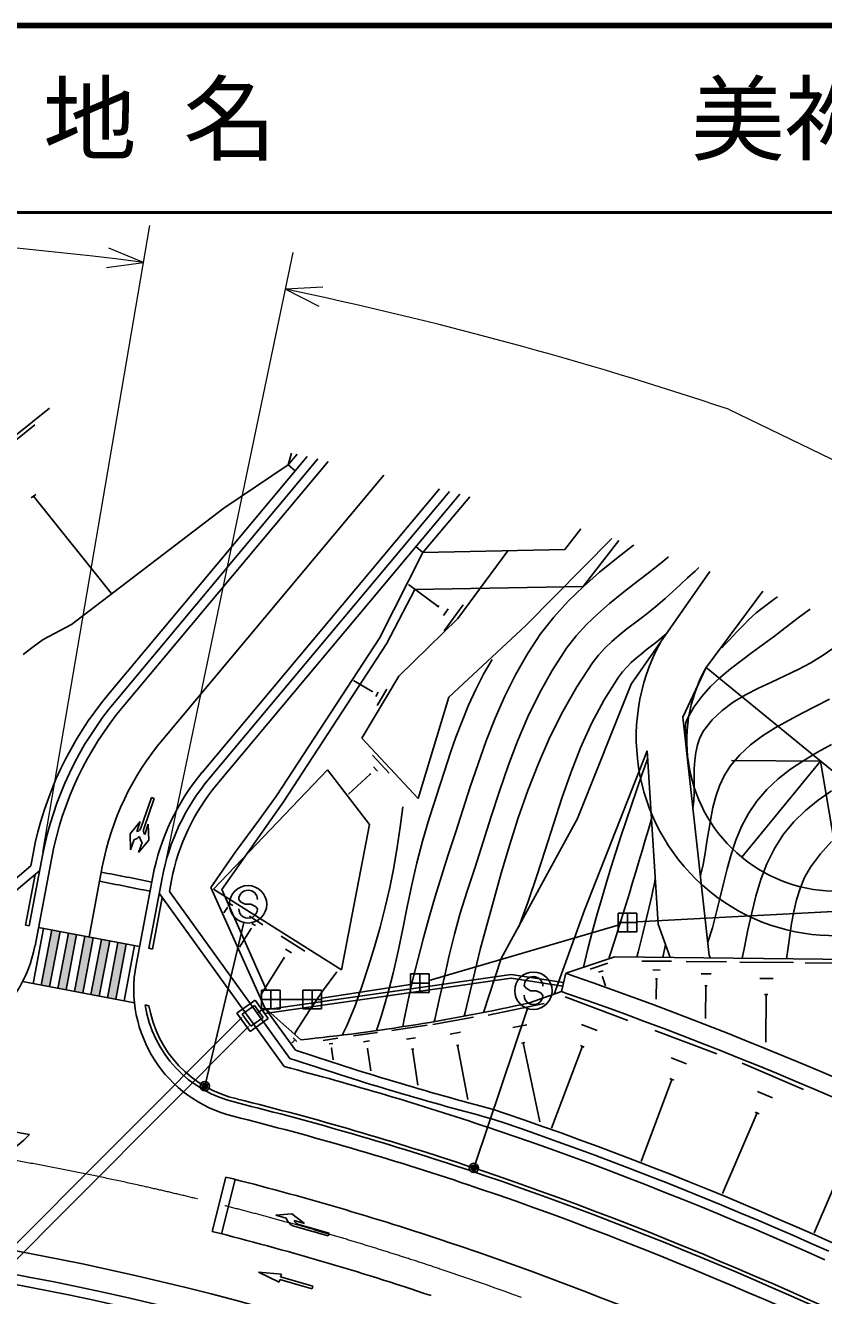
# Model space of a CAD drawing. Units: millimetres, scale not verified. Extents: x 40000 to 680000, y 20000 to 380000.
# Drawn here: x 369436 to 412101, y 312063 to 380000 of the extents above; entities that cross this region are included whole.
import ezdxf
from ezdxf.enums import TextEntityAlignment as Align

# ---------------------------------------------------------------- set-up
doc = ezdxf.new("R2010")
doc.units = ezdxf.units.MM
doc.header["$LTSCALE"] = 1000
doc.header["$PDMODE"] = 32
doc.header["$PDSIZE"] = 500
doc.linetypes.add('CHAIN', pattern=[18.5, 12, -1.5, 3.5, -1.5])
for name, color, linetype, lineweight in [('M-BGD', 7, 'Continuous', 25), ('M-BMK', 2, 'CHAIN', 13), ('M-BMK-ROW', 30, 'Continuous', 25), ('M-STR-HTXT', 7, 'Continuous', 13), ('M-STR-STRC', 7, 'Continuous', 25), ('M-TTL', 2, 'Continuous', 140), ('M-TTL-LINE', 7, 'Continuous', 50)]:
    doc.layers.add(name, color=color, linetype=linetype, lineweight=lineweight)
doc.layers.add('M-TTL-TXT', color=7, linetype='Continuous')
doc.styles.add('ＭＳ ゴシック', font='')
doc.styles.get('ＭＳ ゴシック').set_extended_font_data('MS Gothic')

msp = doc.modelspace()

# ---------------------------------------------------------------- hatches: boundary and pattern name
at = {"layer": 'M-BGD'}
for points in [[(370847, 331620), (371289, 331536), (370729, 328581), (370287, 328665)], [(371731, 331453), (372173, 331369), (371613, 328413), (371171, 328497)], [(372615, 331285), (372837, 331243), (373058, 331201), (372497, 328246), (372055, 328330)], [(373500, 331117), (373942, 331033), (373382, 328078), (372939, 328162)], [(374384, 330950), (374826, 330866), (374266, 327910), (373824, 327994)]]:
    msp.add_hatch(color=256, dxfattribs=at).paths.add_polyline_path(points)

# ---------------------------------------------------------------- linework, layer by layer
for p, q in [((365138, 355044), (370725, 359527)), ((366126, 355580), (369939, 358640)), ((373883, 344232), (384504, 356938)), ((374282, 343898), (385074, 356810)), ((374665, 343578), (385621, 356684)), ((383652, 357128), (383479, 356492)), ((383479, 356492), (383955, 357061)), ((380042, 354183), (383479, 356492)), ((383479, 356492), (383863, 356171)), ((376775, 341814), (388593, 355952)), ((369749, 354726), (369987, 354918)), ((369868, 354822), (374026, 349640)), ((378885, 340050), (391565, 355219)), ((379269, 339730), (392098, 355078)), ((379668, 339396), (392652, 354930)), ((390688, 351800), (393184, 354786)), ((371905, 347951), (380042, 354183)), ((398276, 351974), (399123, 353072)), ((390688, 351800), (390305, 352121)), ((390688, 351800), (398276, 351974)), ((396177, 347897), (400791, 352555)), ((388358, 347231), (390688, 351800)), ((395220, 351904), (392550, 348280)), ((406024, 350787), (401813, 344765)), ((391495, 348923), (389908, 350092)), ((405817, 345655), (408856, 349735)), ((391527, 348966), (391463, 348880)), ((392037, 348790), (391783, 348445)), ((392834, 349003), (391816, 347620)), ((370379, 347161), (371905, 347951)), ((392550, 348280), (389390, 345189)), ((392066, 344077), (396177, 347897)), ((382864, 338790), (388358, 347231)), ((389390, 345189), (387422, 341878)), ((404570, 343006), (405817, 345655)), ((405817, 345655), (418063, 335626)), ((387965, 344378), (386979, 344963)), ((388750, 344503), (388230, 343628)), ((401813, 344765), (398956, 337585)), ((387981, 344405), (387949, 344350)), ((388292, 344331), (388162, 344112)), ((390432, 338643), (392066, 344077)), ((405994, 330249), (404570, 343006)), ((387422, 341878), (390432, 338643)), ((399327, 332682), (402677, 341194)), ((402677, 341194), (403254, 331938)), ((387997, 340967), (388883, 340014)), ((411940, 340641), (407180, 340679)), ((411940, 340641), (407735, 335507)), ((411940, 340641), (412710, 336130)), ((379497, 333800), (385577, 340192)), ((385577, 340192), (387828, 337257)), ((387868, 339959), (386709, 338880)), ((387841, 339989), (387896, 339929)), ((388043, 340344), (388265, 340106)), ((376177, 338696), (375632, 337113)), ((376319, 338648), (375763, 337032)), ((376177, 338696), (376319, 338648)), ((381933, 337503), (382864, 338790)), ((375035, 336763), (375579, 337421)), ((375579, 337421), (375392, 336878)), ((376005, 337275), (375818, 336731)), ((376028, 336421), (376005, 337275)), ((380666, 335797), (381933, 337503)), ((387828, 337257), (386335, 329480)), ((398956, 337585), (394872, 330085)), ((375059, 335908), (375035, 336763)), ((375059, 335908), (375246, 336452)), ((375484, 335762), (376028, 336421)), ((375484, 335762), (375671, 336306)), ((369842, 335690), (369719, 335043)), ((379341, 333889), (380666, 335797)), ((369719, 335043), (362429, 328886)), ((370353, 335593), (369643, 331848)), ((370844, 335500), (369949, 330776)), ((373401, 334221), (373546, 334987)), ((370202, 334796), (362583, 328362)), ((369960, 334592), (369446, 331882)), ((376248, 334475), (375352, 329752)), ((376739, 334382), (376029, 330638)), ((377250, 334285), (377136, 333681)), ((372837, 331243), (373401, 334221)), ((376588, 333586), (383269, 324312)), ((377136, 333681), (383570, 324750)), ((379341, 333889), (382242, 327449)), ((386335, 329480), (379497, 333800)), ((376749, 333362), (376225, 330597)), ((380195, 333122), (380515, 332920)), ((380255, 332950), (380335, 332900)), ((380234, 332829), (380045, 332530)), ((380224, 332836), (380244, 332823)), ((381413, 332353), (382135, 331896)), ((397698, 328184), (399327, 332682)), ((369446, 331882), (369643, 331848)), ((369845, 328749), (370405, 331704)), ((370134, 331755), (375538, 330731)), ((370287, 328665), (370847, 331620)), ((370729, 328581), (371289, 331536)), ((381501, 331691), (380871, 330695)), ((381478, 331706), (381523, 331677)), ((381547, 331965), (381728, 331851)), ((403254, 331938), (403905, 330143)), ((371171, 328497), (371731, 331453)), ((371613, 328413), (372173, 331369)), ((372055, 328330), (372615, 331285)), ((372497, 328246), (373058, 331201)), ((372939, 328162), (373500, 331117)), ((373382, 328078), (373942, 331033)), ((373824, 327994), (374384, 330950)), ((374266, 327910), (374826, 330866)), ((383100, 331287), (384380, 330479)), ((374708, 327827), (375268, 330782)), ((376029, 330638), (376225, 330597)), ((383337, 330600), (383657, 330398)), ((398326, 329301), (400946, 330174)), ((400946, 330174), (415784, 330019)), ((403653, 330840), (403516, 330147)), ((405994, 330249), (406064, 330120)), ((383255, 330115), (382016, 328154)), ((383215, 330140), (383295, 330090)), ((394872, 330085), (393930, 327207)), ((400572, 329838), (399632, 329525)), ((403963, 329942), (402391, 329959)), ((406907, 329912), (404747, 329934)), ((410494, 329874), (407620, 329904)), ((414867, 329829), (411121, 329868)), ((369284, 328855), (375268, 327720)), ((395396, 329238), (382099, 327335)), ((395395, 329036), (382231, 327152)), ((398164, 328611), (395395, 329036)), ((398195, 328809), (395396, 329238)), ((398097, 328323), (398326, 329301)), ((400313, 329439), (400078, 329360)), ((400319, 329127), (400260, 329107)), ((400290, 329117), (400451, 328634)), ((403368, 329477), (402975, 329481)), ((403216, 329007), (403118, 329008)), ((403167, 329007), (403155, 327914)), ((406090, 329272), (405550, 329278)), ((409408, 329023), (408689, 329031)), ((396374, 327724), (398097, 328323)), ((398195, 328809), (398164, 328611)), ((405881, 328627), (405746, 328628)), ((405814, 328627), (405795, 326877)), ((409129, 328164), (408949, 328166)), ((409039, 328165), (409013, 325626)), ((375832, 327614), (376042, 327569)), ((380745, 327162), (381718, 327864)), ((381024, 327117), (381673, 327585)), ((381673, 327585), (382141, 326936)), ((381718, 327864), (382420, 326890)), ((397167, 327685), (394175, 327061)), ((398288, 328037), (401638, 326778)), ((364172, 310054), (381006, 326941)), ((381446, 326189), (380745, 327162)), ((381492, 326468), (381024, 327117)), ((382420, 326890), (381446, 326189)), ((382141, 326936), (381492, 326468)), ((382242, 327449), (381833, 327162)), ((382242, 327449), (384154, 325745)), ((382242, 327449), (383871, 325188)), ((393384, 326961), (391207, 326555)), ((364572, 309605), (381361, 326448)), ((388251, 326134), (386972, 325950)), ((390918, 326519), (389021, 326245)), ((392689, 326156), (392145, 326054)), ((396232, 326553), (395484, 326397)), ((399166, 326560), (400004, 326245)), ((403083, 326235), (406392, 324991)), ((383736, 325630), (383702, 325591)), ((383743, 325624), (383730, 325635)), ((383948, 325661), (383744, 325843)), ((383817, 325668), (383766, 325714)), ((386131, 325828), (385344, 325715)), ((385870, 325550), (385673, 325521)), ((387827, 325681), (387507, 325635)), ((390289, 325847), (389814, 325779)), ((392607, 325465), (392471, 325439)), ((392539, 325452), (393081, 322552)), ((396138, 325597), (395952, 325558)), ((396045, 325578), (396926, 321351)), ((399103, 325437), (399312, 325358)), ((385830, 325303), (385781, 325296)), ((385805, 325299), (385895, 324677)), ((387762, 325280), (387682, 325269)), ((387722, 325275), (387895, 324078)), ((390193, 325252), (390074, 325235)), ((390134, 325244), (390410, 323325)), ((399207, 325397), (397560, 321015)), ((403951, 324775), (404778, 324464)), ((407754, 324493), (411022, 323093)), ((403991, 323627), (402343, 319241)), ((403888, 323666), (404095, 323588)), ((408560, 322988), (409377, 322638)), ((408548, 321832), (406700, 317517)), ((408446, 321876), (408650, 321788)), ((413450, 319733), (411602, 315418)), ((380157, 318401), (379424, 315492)), ((380641, 318278), (379909, 315369)), ((382107, 317898), (382106, 317897)), ((382822, 316367), (383673, 316436)), ((382822, 316367), (383375, 316209)), ((383673, 316436), (384360, 315928)), ((384360, 315928), (383807, 316086)), ((383725, 315797), (383981, 315724)), ((385624, 315256), (383981, 315724)), ((385666, 315400), (384055, 315859)), ((385666, 315400), (385624, 315256)), ((383117, 313208), (381902, 313321)), ((381902, 313321), (382994, 312775)), ((383076, 313064), (383117, 313208)), ((382994, 312775), (383035, 312920)), ((383035, 312920), (384261, 312570)), ((384807, 312570), (383076, 313064)), ((384261, 312570), (384766, 312426)), ((384766, 312426), (384807, 312570))]:
    msp.add_line(p, q, dxfattribs=at)
for points in [[(401936, 352191), (401940, 352194), (401026, 351481), (400132, 350751), (399268, 349994), (398446, 349199), (397678, 348355), (396975, 347454), (396268, 346383), (395633, 345269), (395062, 344119), (394544, 342939), (394070, 341735), (393630, 340513), (393215, 339281), (392815, 338044), (392420, 336809), (392020, 335581), (391669, 334495), (391333, 333403), (391013, 332305), (390709, 331203), (390422, 330096), (390152, 328985), (389900, 327870), (389666, 326751), (389607, 326443)], [(403813, 351577), (403315, 351173), (402648, 350654), (401977, 350139), (401312, 349619), (400659, 349088), (400029, 348536), (399431, 347957), (398872, 347342), (398362, 346683), (397595, 345505), (396910, 344280), (396297, 343014), (395744, 341715), (395239, 340390), (394770, 339046), (394327, 337692), (393897, 336333), (393469, 334978), (393031, 333633), (392684, 332518), (392374, 331392), (392093, 330258), (391829, 329118), (391574, 327976), (391316, 326834), (391289, 326718)], [(405434, 351003), (405233, 350816), (404833, 350446), (404431, 350076), (404028, 349707), (403625, 349339), (403233, 349000), (402827, 348673), (402413, 348354), (401996, 348037), (401582, 347719), (401176, 347393), (400784, 347054), (400412, 346697), (400066, 346318), (399750, 345911), (398911, 344631), (398155, 343301), (397473, 341928), (396856, 340519), (396296, 339080), (395784, 337619), (395311, 336142), (394869, 334656), (394449, 333168), (394042, 331684)], [(409637, 349440), (409530, 349367), (408728, 348763), (408505, 348576), (408288, 348382), (408077, 348182), (407871, 347976), (407667, 347767), (407466, 347556), (407266, 347344), (407065, 347132), (406862, 346922), (406657, 346715)], [(411378, 348774), (410806, 348364), (410051, 347778), (409484, 347336), (408898, 346904), (408303, 346474), (407711, 346040), (407133, 345594), (406579, 345128), (406060, 344636), (405587, 344111), (405170, 343544), (404822, 342929), (404775, 342811), (404743, 342690), (404724, 342564), (404716, 342437), (404714, 342307), (404717, 342176), (404722, 342044), (404726, 341913), (404726, 341782), (404720, 341654)], [(369321, 346353), (369851, 346756), (370379, 347161)], [(395803, 331794), (396311, 333143), (396778, 334513), (397223, 335895), (397662, 337281), (398113, 338660), (398592, 340024), (399116, 341363), (399704, 342668), (400372, 343931), (401137, 345141), (401347, 345417), (401577, 345675), (401823, 345919), (402082, 346152), (402351, 346376), (402626, 346595), (402903, 346812), (403179, 347030), (403450, 347253), (403713, 347482)], [(405118, 338093), (405160, 338517), (405177, 338949), (405182, 339386), (405182, 339824), (405190, 340260), (405214, 340690), (405266, 341110), (405356, 341515), (405493, 341903), (405688, 342270), (406142, 342859), (406676, 343366), (407276, 343806), (407927, 344195), (408615, 344547), (409323, 344879), (410038, 345206), (410744, 345543), (411427, 345907), (412072, 346311), (412835, 346838), (413599, 347363), (414103, 347712)], [(394388, 346092), (393928, 345296), (393510, 344478), (393127, 343642), (392775, 342790), (392449, 341926), (392142, 341053), (391850, 340173), (391567, 339291), (391289, 338409), (391009, 337530), (390666, 336377), (390366, 335210), (390097, 334035), (389846, 332854), (389603, 331671), (389354, 330489), (389089, 329314), (388794, 328147), (388458, 326993), (388199, 326235)], [(405515, 334532), (405657, 335125), (405771, 335731), (405869, 336345), (405964, 336961), (406066, 337572), (406188, 338175), (406341, 338763), (406538, 339330), (406789, 339870), (407106, 340379), (407616, 340989), (408196, 341525), (408834, 342000), (409515, 342430), (410228, 342827), (410959, 343206), (411695, 343581), (412423, 343966)], [(405913, 330971), (406155, 331735), (406365, 332515), (406558, 333304), (406747, 334096), (406944, 334882), (407164, 335658), (407418, 336414), (407721, 337145), (408086, 337842), (408525, 338500), (409069, 339134), (409679, 339701), (410340, 340212), (411043, 340681), (411773, 341121), (412521, 341544)], [(399261, 329612), (399280, 329695), (399496, 330603), (399726, 331507), (399975, 332406), (400224, 333253), (400477, 334099), (400736, 334942), (401001, 335785), (401271, 336625), (401546, 337464), (401826, 338301), (402113, 339136), (402404, 339969), (402701, 340800)], [(407743, 330103), (407870, 330707), (408059, 331624), (408258, 332536), (408483, 333435), (408751, 334312), (409076, 335161), (409474, 335972), (409962, 336739), (410513, 337408), (411133, 338009), (411808, 338553), (412526, 339053)], [(386364, 325993), (386610, 326497), (387072, 327615), (387440, 328640), (387784, 329676), (388104, 330720), (388399, 331772), (388668, 332832), (388911, 333897), (389127, 334968), (389315, 336043), (389476, 337122), (389607, 338203)], [(402904, 337564), (402738, 336995), (402571, 336426), (402403, 335857), (402234, 335289), (402064, 334721), (401893, 334153), (401721, 333585), (401549, 333018), (401375, 332451), (401201, 331884), (400927, 331011), (400645, 330139), (400620, 330065)], [(410127, 330078), (410210, 330674), (410297, 331324), (410392, 331972), (410507, 332611), (410654, 333236), (410843, 333842), (411088, 334425), (411401, 334978), (411930, 335693), (412532, 336342)], [(403105, 334329), (403042, 334031), (402978, 333734), (402912, 333436), (402846, 333140), (402778, 332843), (402709, 332546), (402639, 332250), (402569, 331954), (402498, 331658), (402427, 331362), (402198, 330436), (402127, 330161)], [(392889, 327006), (392939, 327213), (393206, 328333), (393476, 329453), (393752, 330571), (394042, 331684)], [(386075, 329374), (385321, 328343), (384598, 327286), (383909, 326205), (383815, 326047)], [(412948, 323619), (411960, 324042), (410967, 324461), (409971, 324876), (408971, 325288), (407967, 325695), (406959, 326099), (405947, 326498), (404931, 326892), (403911, 327282), (402887, 327667), (401858, 328047), (400826, 328422), (399789, 328792), (398749, 329156), (398326, 329301)], [(412553, 322701), (411569, 323122), (410580, 323539), (409588, 323953), (408593, 324362), (407593, 324768), (406590, 325169), (405583, 325566), (404571, 325959), (403556, 326347), (402537, 326730), (401514, 327108), (400487, 327481), (399456, 327849), (398421, 328211), (398097, 328323)], [(412379, 314436), (411433, 314855), (410485, 315270), (409534, 315682), (408580, 316089), (407624, 316493), (406664, 316893), (405702, 317289), (404737, 317681), (403769, 318068), (402798, 318451), (401825, 318829), (400848, 319202), (399868, 319570), (398885, 319934), (397900, 320292), (396911, 320644), (395919, 320992), (394924, 321333), (394300, 321543)], [(412582, 314893), (411634, 315313), (410684, 315729), (409731, 316141), (408776, 316550), (407817, 316954), (406856, 317355), (405891, 317752), (404924, 318145), (403954, 318533), (402981, 318916), (402004, 319295), (401025, 319670), (400043, 320039), (399057, 320403), (398069, 320762), (397077, 321116), (396083, 321464), (395085, 321806), (394459, 322018)], [(412175, 313980), (411232, 314397), (410285, 314812), (409336, 315222), (408384, 315629), (407430, 316032), (406473, 316431), (405513, 316826), (404550, 317217), (403585, 317603), (402616, 317985), (401645, 318362), (400671, 318735), (399693, 319102), (398713, 319464), (397730, 319821), (396744, 320173), (395755, 320519), (394763, 320860), (394141, 321069)], [(413022, 310858), (412091, 311279), (411159, 311696), (410224, 312109), (409288, 312519), (408348, 312926), (407407, 313328), (406463, 313727), (405516, 314122), (404567, 314512), (403616, 314898), (402662, 315280), (401705, 315657), (400746, 316029), (399784, 316397), (398820, 316759), (397853, 317117), (396884, 317469), (395911, 317816), (394936, 318157), (393959, 318492), (393346, 318699)], [(412174, 311461), (411240, 311878), (410305, 312292), (409367, 312703), (408427, 313109), (407485, 313512), (406540, 313911), (405593, 314306), (404643, 314697), (403690, 315084), (402736, 315466), (401778, 315843), (400818, 316216), (399855, 316584), (398890, 316947), (397922, 317305), (396951, 317657), (395978, 318004), (395002, 318346), (394023, 318682), (393410, 318889)], [(412712, 310175), (411784, 310594), (410854, 311010), (409922, 311423), (408988, 311832), (408052, 312237), (407113, 312638), (406172, 313035), (405229, 313429), (404283, 313818), (403335, 314203), (402385, 314583), (401432, 314959), (400477, 315330), (399519, 315696), (398558, 316057), (397595, 316413), (396630, 316763), (395661, 317109), (394691, 317448), (393717, 317782), (393108, 317988)], [(412282, 306799), (411368, 307216), (410451, 307630), (409533, 308041), (408613, 308448), (407691, 308852), (406768, 309251), (405842, 309647), (404915, 310039), (403985, 310426), (403054, 310809), (402121, 311188), (401185, 311562), (400248, 311932), (399308, 312297), (398367, 312657), (397423, 313011), (396477, 313361), (395529, 313705), (394579, 314044), (393626, 314378), (392672, 314705), (392074, 314907)]]:
    msp.add_lwpolyline(points, dxfattribs=at)
for centre, radius, start, end in [((412701, 341924), 10613, 151.24575, 310.50625), ((412828, 341724), 8037, 150.7187, 310.63996), ((388284, 332194), 18770, 140.10737, 169.26567), ((388284, 332194), 18250, 140.10737, 169.26567), ((388284, 332194), 17750, 140.10737, 169.26567), ((388284, 332194), 15000, 140.10737, 169.26567), ((388284, 332194), 12250, 140.10737, 169.26567), ((388284, 332194), 11750, 140.10737, 169.26567), ((388284, 332194), 11230, 140.10737, 169.26567), ((375297, 337214), 350, 285.81839, 343.07916), ((376100, 336938), 350, 158.9485, 216.20927), ((375069, 337130), 700, 284.59873, 312.01157), ((376227, 336731), 700, 190.01611, 217.42893), ((340713, 161792), 176000, 78.3705, 79.26563), ((340713, 161792), 175500, 78.36795, 79.26563), ((363071, 332080), 7000, 262.52013, 349.26578), ((382230, 328448), 7000, 169.26578, 256.01143), ((382128, 328599), 6373, 188.89405, 257.22808), ((382128, 328599), 6173, 189.60415, 257.22808), ((373756, 428705), 103483, 275.76679, 282.62512), ((437157, 484502), 168500, 251.45648, 255.26527), ((437617, 485414), 169000, 251.45648, 255.20438), ((340713, 161792), 168000, 71.45648, 75.32644), ((340713, 161792), 161500, 79.67655, 84.63725), ((340713, 161792), 165500, 71.50841, 76.01143), ((340713, 161792), 165700, 71.50835, 76.01143), ((340713, 161792), 164750, 71.45648, 76.01143), ((364633, 325554), 7000, 261.68989, 315.83947), ((340713, 161792), 161500, 71.45648, 75.86358), ((340713, 161792), 155250, 71.45648, 104.33259), ((384042, 316422), 700, 197.66293, 243.113), ((384139, 316199), 350, 198.88259, 256.14337), ((340713, 161792), 154000, 71.45639, 104.3325), ((340713, 161792), 153480, 76.37583, 91.79921), ((340713, 161792), 158500, 71.45648, 75.86358)]:
    msp.add_arc(centre, radius, start, end, dxfattribs=at)
at = {"layer": 'M-BMK'}
msp.add_lwpolyline([(395961, 311953), (395491, 312124), (395021, 312294), (394550, 312463), (394079, 312630), (393607, 312796), (393135, 312960), (392662, 313123), (392189, 313285), (391716, 313445), (391597, 313485)], dxfattribs=at)
for start, end in [(77.47503, 81.68989), (71.45648, 77.47503)]:
    msp.add_arc((340713, 161791), 160000, start, end, dxfattribs=at)
at = {"layer": 'M-BMK-ROW'}
for p, q in [((401152, 352441), (399250, 349987)), ((390248, 349822), (399250, 349987)), ((388733, 346918), (390248, 349822)), ((383240, 338476), (388733, 346918)), ((379932, 333775), (383240, 338476)), ((382330, 328402), (379932, 333775)), ((401112, 331526), (401112, 332526)), ((401112, 332526), (402112, 332526)), ((401612, 331526), (401612, 332526)), ((402112, 332052), (416006, 332793)), ((402112, 332526), (402112, 331526)), ((391019, 328917), (401112, 331879)), ((402112, 332026), (401112, 332026)), ((402112, 331526), (401112, 331526)), ((390019, 328271), (390019, 329271)), ((390019, 329271), (391019, 329271)), ((390519, 328271), (390519, 329271)), ((391019, 329271), (391019, 328271)), ((382053, 327402), (382053, 328402)), ((382053, 328402), (383053, 328402)), ((382553, 327402), (382553, 328402)), ((383053, 328402), (383053, 327402)), ((384267, 327398), (384267, 328398)), ((384267, 328398), (385267, 328398)), ((384767, 327398), (384767, 328398)), ((385267, 327973), (390019, 328695)), ((385267, 328398), (385267, 327398)), ((391019, 328771), (390019, 328771)), ((391019, 328271), (390019, 328271)), ((383053, 327902), (382053, 327902)), ((383053, 327901), (384267, 327899)), ((385267, 327898), (384267, 327898)), ((383053, 327402), (382053, 327402)), ((382252, 327441), (382259, 327451)), ((385267, 327398), (384267, 327398))]:
    msp.add_line(p, q, dxfattribs=at)
at = {"layer": 'M-STR-HTXT'}
for p, q in [((370370, 335782), (376083, 369299)), ((375747, 367327), (373894, 368080)), ((376793, 334565), (383743, 367847)), ((373766, 367052), (375747, 367327)), ((385331, 366001), (383334, 365889)), ((383334, 365889), (385119, 364987)), ((407021, 359467), (459362, 334093))]:
    msp.add_line(p, q, dxfattribs=at)
for centre, radius, start, end in [((343027, 104917), 264442, 82.89251, 101.76694), ((340713, 161792), 208500, 71.45648, 78.20468)]:
    msp.add_arc(centre, radius, start, end, dxfattribs=at)
at = {"layer": 'M-STR-STRC'}
for p, q in [((380941, 333131), (380841, 333249)), ((381186, 332992), (380941, 333131)), ((381487, 332990), (381186, 332992)), ((381732, 332878), (381487, 332990)), ((381838, 332742), (381732, 332878)), ((379062, 323407), (381105, 332018)), ((396195, 328510), (396096, 328628)), ((396440, 328371), (396195, 328510)), ((396741, 328368), (396440, 328371)), ((396986, 328256), (396741, 328368)), ((397092, 328120), (396986, 328256)), ((393458, 319031), (396273, 327421))]:
    msp.add_line(p, q, dxfattribs=at)
for centre, radius in [((381336, 332991), 1000), ((396591, 328369), 1000), ((379027, 323261), 150), ((379027, 323261), 120), ((379027, 323261), 90), ((379027, 323261), 60), ((379027, 323261), 30), ((393410, 318889), 150), ((393410, 318889), 120), ((393410, 318889), 90), ((393410, 318889), 60), ((393410, 318889), 30)]:
    msp.add_circle(centre, radius, dxfattribs=at)
for centre, start, end in [((381341, 333246), 359.55488, 179.55488), ((381338, 332746), 179.55488, 359.55488), ((396596, 328624), 359.55488, 179.55488), ((396592, 328124), 179.55488, 359.55488)]:
    msp.add_arc(centre, 500, start, end, dxfattribs=at)
for p in [(379027, 323261), (393410, 318889)]:
    msp.add_point(p, dxfattribs=at)
at = {"layer": 'M-TTL'}
msp.add_line((680000, 380000), (40000, 380000), dxfattribs=at)
at = {"layer": 'M-TTL-LINE'}
msp.add_line((40000, 370000), (680000, 370000), dxfattribs=at)

# ---------------------------------------------------------------- texts
at = {"layer": 'M-TTL-TXT', "style": 'ＭＳ ゴシック'}
for s, p in [('地 名', (370380, 375000)), ('美祢市西厚保町原', (405024, 375000))]:
    msp.add_text(s, height=3666, dxfattribs=at).set_placement(p, align=Align.MIDDLE_LEFT)

doc.saveas('drawing.dxf')
